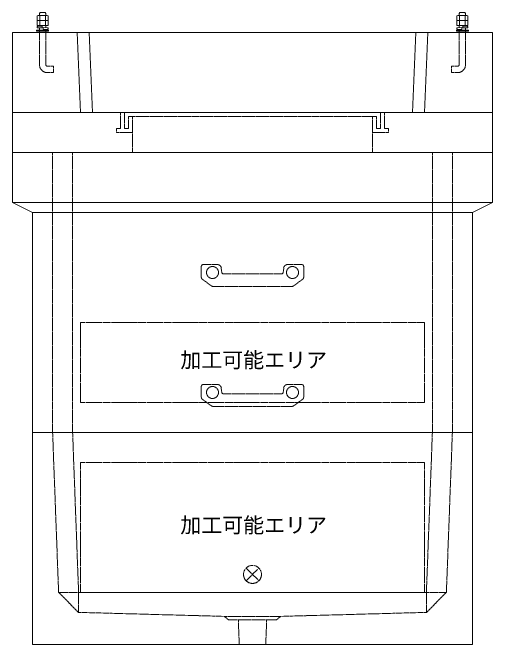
# Model space of a CAD drawing. Units: millimetres, scale not verified. Extents: x -4455 to 4455, y -3150 to 3150.
# Drawn here: x -645 to 555, y -1680 to -100 of the extents above; entities that cross this region are included whole.
import ezdxf
from ezdxf.enums import TextEntityAlignment as Align

# ---------------------------------------------------------------- set-up
doc = ezdxf.new("R2010")
doc.units = ezdxf.units.MM
doc.header["$LTSCALE"] = 20
doc.linetypes.add('LONG_DASHED1', pattern=[7, 6, -1])
doc.linetypes.add('LONG_DOUBLE_CHAIN', pattern=[21.8, 18, -1, 0.6, -0.6, 0.6, -1])
for name, color, linetype, lineweight in [('0-7_D-STR', 7, 'Continuous', 9), ('0-8_D-STR-STR5', 1, 'LONG_DOUBLE_CHAIN', 9), ('0-A_D-STR-STR3', 2, 'LONG_DASHED1', 9), ('0-B_D-STR-STR2', 1, 'Continuous', 9), ('0-C_D-STR-STR4', 134, 'LONG_DASHED1', 9)]:
    doc.layers.add(name, color=color, linetype=linetype, lineweight=lineweight)
doc.styles.add('ＭＳ ゴシック', font='')
doc.styles.get('ＭＳ ゴシック').set_extended_font_data('MS Gothic')

# ---------------------------------------------------------------- blocks, each defined once
blk = doc.blocks.new('A$C44C4220A')
at = {"layer": '0-B_D-STR-STR2'}
for p, q in [((-160, -40), (-120, 0)), ((-120, 0), (120, 0)), ((160, -40), (120, 0)), ((-277.1, -167.2), (-230, -140)), ((-277.1, -390), (-277.1, -167.2)), ((-160, -140), (-160, -40)), ((-138.6, -640), (-138.6, -140)), ((138.6, -640), (138.6, -140)), ((160, -140), (160, -40)), ((277.1, -390), (277.1, -167.2)), ((-277.1, -417.2), (-230, -390)), ((-277.1, -390), (277.1, -390)), ((-277.1, -640), (-277.1, -417.2)), ((277.1, -640), (277.1, -417.2)), ((-277.1, -640), (277.1, -640)), ((-270, -777.1), (-270, -817.1)), ((-252.7, -757.3), (-160, -744.8)), ((-250, -757.1), (-20, -744.3)), ((-250, -837.1), (-20, -824.3)), ((-160, -752.1), (-160, -640)), ((-160, -880.6), (-160, -832.1)), ((-160, -1000), (-160, -930.6)), ((-20, -744.3), (-20, -824.3)), ((20, -674.4), (248.9, -687.2)), ((20, -674.4), (20, -754.4)), ((20, -754.4), (248.9, -767.2)), ((160, -682.2), (160, -640)), ((160, -880.6), (160, -762.3)), ((160, -780), (248.9, -767.2)), ((160, -1000), (160, -930.6)), ((268.9, -706.8), (268.9, -747.2))]:
    blk.add_line(p, q, dxfattribs=at)
at = {"layer": '0-B_D-STR-STR2', "linetype": 'LONG_DASHED1'}
for p, q in [((-160, -1000), (-160, -2600)), ((160, -1000), (160, -2600)), ((-540, -2680), (-240, -2680))]:
    blk.add_line(p, q, dxfattribs=at)
at = {"layer": '0-B_D-STR-STR2'}
for points in [[(277.1, -167.2), (230, -140), (-230, -140)], [(277.1, -417.2), (230, -390), (-230, -390)]]:
    blk.add_lwpolyline(points, dxfattribs=at)
blk.add_lwpolyline([(-300, -880.6), (300, -880.6), (300, -930.6), (-300, -930.6)], close=True, dxfattribs=at)
at = {"layer": '0-B_D-STR-STR2', "linetype": 'LONG_DASHED1'}
blk.add_lwpolyline([(-540, -2680), (-540, -3000), (-240, -3000)], dxfattribs=at)
at = {"layer": '0-B_D-STR-STR2'}
for centre, start, end in [((-250, -777.1), 90, 180), ((-250, -817.1), 180, 270), ((248.9, -707.2), 0, 90), ((248.9, -747.2), 270, 0)]:
    blk.add_arc(centre, 20, start, end, dxfattribs=at)
at = {"layer": '0-B_D-STR-STR2', "linetype": 'LONG_DASHED1'}
for radius in [400, 80]:
    blk.add_arc((-240, -2600), radius, 270, 0, dxfattribs=at)
blk = doc.blocks.new('A$C6EDD3668')
at = {"layer": '0-7_D-STR'}
for p, q in [((-12000, 6000), (12000, 6000)), ((-12000, 6000), (-12000, 0)), ((-8765.7, 6000), (-8600, 2000)), ((-8165.7, 6000), (-8000, 2000)), ((8165.7, 6000), (8000, 2000)), ((8765.7, 6000), (8600, 2000)), ((12000, 6000), (12000, 0)), ((-12000, 2000), (12000, 2000)), ((-12000, 0), (12000, 0))]:
    blk.add_line(p, q, dxfattribs=at)
at = {"layer": '0-7_D-STR', "linetype": 'LONG_DASHED1'}
for p, q in [((-6000, 0), (-6000, 1800)), ((6000, 1800), (6000, 0))]:
    blk.add_line(p, q, dxfattribs=at)
at = {"layer": '0-C_D-STR-STR4'}
for points in [[(-6600, 2000), (-6600, 1200), (-6800, 1200), (-6800, 1000), (-6000, 1000)], [(-6000, 1800), (-6200, 1800), (-6200, 1200), (-6400, 1200), (-6400, 2000)], [(6600, 2000), (6600, 1200), (6800, 1200), (6800, 1000), (6000, 1000)], [(6200, 1800), (6200, 1200), (6400, 1200), (6400, 2000)], [(-6000, 1800), (6000, 1800), (6200, 1800)]]:
    blk.add_lwpolyline(points, dxfattribs=at)
at = {"layer": '0-7_D-STR', "xscale": -1}
blk.add_blockref('A$C44C4220A', (-10500, 7000), dxfattribs=at)
at = {"layer": '0-7_D-STR'}
blk.add_blockref('A$C44C4220A', (10500, 7000), dxfattribs=at)
blk = doc.blocks.new('A$C27844A11')
at = {"layer": '0-A_D-STR-STR3'}
for p, q in [((-2560, 1000), (-2560, 453.5)), ((-2460, 1100), (-1758.4, 1100)), ((2460, 1100), (1758.4, 1100)), ((2560, 1000), (2560, 453.5)), ((-1559.2, 917.4), (-1542, 721.3)), ((1559.2, 917.4), (1542, 721.3)), ((-2515.5, 370.3), (-2060.4, 33.6)), ((1442.4, 630), (-1442.4, 630)), ((2515.5, 370.3), (2060.4, 33.6)), ((1949.4, 0), (-1949.4, 0))]:
    blk.add_line(p, q, dxfattribs=at)
for centre in [(-2000, 700), (2000, 700)]:
    blk.add_circle(centre, 300, dxfattribs=at)
for centre, radius, start, end in [((-2460, 1000), 100, 90, 180), ((-1758.4, 900), 200, 5, 90), ((1758.4, 900), 200, 90, 175), ((2460, 1000), 100, 0, 90), ((-1442.4, 730), 100, 185, 270), ((1442.4, 730), 100, 270, 355), ((-2460, 453.5), 100, 180, 236.30993), ((2460, 453.5), 100, 303.69007, 0), ((-1949.4, 200), 200, 236.30993, 270), ((1949.4, 200), 200, 270, 303.69007)]:
    blk.add_arc(centre, radius, start, end, dxfattribs=at)
blk = doc.blocks.new('A$Cb37ead34')
at = {"layer": '0-7_D-STR'}
for p, q in [((12000, 14000), (-12000, 14000)), ((-12000, 11500), (-12000, 14000)), ((12000, 11500), (12000, 14000)), ((-12000, 11500), (-11000, 11000)), ((-12000, 11500), (12000, 11500)), ((12000, 11500), (11000, 11000)), ((-11000, 0), (-11000, 11000)), ((11000, 11000), (-11000, 11000)), ((11000, 0), (11000, 11000)), ((11000, 0), (-11000, 0))]:
    blk.add_line(p, q, dxfattribs=at)
at = {"layer": '0-7_D-STR', "linetype": 'LONG_DASHED1'}
for p, q in [((-10000, 14000), (-10000, 0)), ((-9000, 14000), (-9000, 0)), ((9000, 14000), (9000, 0)), ((10000, 14000), (10000, 0))]:
    blk.add_line(p, q, dxfattribs=at)
at = {"layer": '0-8_D-STR-STR5'}
for p, q in [((8600, 5500), (8600, 1500)), ((8600, 1500), (-8600, 1500))]:
    blk.add_line(p, q, dxfattribs=at)
blk.add_lwpolyline([(8600, 5500), (-8600, 5500), (-8600, 1500)], dxfattribs=at)
blk = doc.blocks.new('A$C6F5C57E3')
at = {"layer": '0-7_D-STR', "linetype": 'LONG_DASHED1'}
for p, q in [((-10000, 0), (-9700, -8000)), ((-9000, 0), (-8700, -8000)), ((9000, 0), (8700, -8000)), ((10000, 0), (9700, -8000)), ((-8700, -9000), (-9700, -8000)), ((9700, -8000), (-9700, -8000)), ((-8700, -9000), (-8700, -8000)), ((8700, -9000), (9700, -8000)), ((8700, -9000), (8700, -8000)), ((-8700, -9000), (-1400, -9200)), ((8700, -9000), (1400, -9200)), ((1400, -9200), (-1400, -9200)), ((-1200, -9380), (-1400, -9200)), ((1200, -9380), (-1200, -9380)), ((-666, -10600), (-705, -9380)), ((666, -10600), (705, -9380)), ((1200, -9380), (1400, -9200))]:
    blk.add_line(p, q, dxfattribs=at)
at = {"layer": '0-7_D-STR'}
for p, q in [((11000, -10600), (11000, 0)), ((-11000, -10600), (11000, -10600))]:
    blk.add_line(p, q, dxfattribs=at)
blk.add_lwpolyline([(-11000, -10600), (-11000, 0), (11000, 0)], dxfattribs=at)
at = {"layer": '0-8_D-STR-STR5'}
for p, q in [((-8600, -1500), (-8600, -8000)), ((8600, -1500), (-8600, -1500)), ((8600, -1500), (8600, -8000)), ((8600, -8000), (-8600, -8000))]:
    blk.add_line(p, q, dxfattribs=at)
blk = doc.blocks.new('A$C1C640AAB')
at = {"layer": '0-8_D-STR-STR5'}
for p, q in [((-318.2, -318.2), (318.2, 318.2)), ((-318.2, 318.2), (318.2, -318.2))]:
    blk.add_line(p, q, dxfattribs=at)
blk.add_circle((0, 0), 450, dxfattribs=at)
blk = doc.blocks.new('A$Ca013d012')
at = {"layer": '0-7_D-STR'}
blk.add_blockref('A$C6F5C57E3', (0, 0), dxfattribs=at)
at = {"layer": '0-8_D-STR-STR5'}
blk.add_blockref('A$C1C640AAB', (0, -7100), dxfattribs=at)
blk = doc.blocks.new('A$C52d26276')
at = {"layer": '0-7_D-STR'}
blk.add_blockref('A$Ca013d012', (0, 0), dxfattribs=at)

msp = doc.modelspace()

# ---------------------------------------------------------------- block references
at = {"layer": '0-7_D-STR', "xscale": 0.05, "yscale": 0.05}
for name, p in [('A$C6EDD3668', (-45, -450)), ('A$Cb37ead34', (-45, -1150)), ('A$C52d26276', (-45, -1150))]:
    msp.add_blockref(name, p, dxfattribs=at)
at = {"layer": '0-A_D-STR-STR3', "xscale": 0.05, "yscale": 0.05}
for p in [(-45, -785), (-45, -1085)]:
    msp.add_blockref('A$C27844A11', p, dxfattribs=at)

# ---------------------------------------------------------------- texts
at = {"layer": '0-8_D-STR-STR5', "style": 'ＭＳ ゴシック'}
for p in [(-225.48, -999.53), (-225.48, -1412.52)]:
    msp.add_text('加工可能エリア', height=38.42, dxfattribs=at).set_placement(p, align=Align.BOTTOM_LEFT)

doc.saveas('drawing.dxf')
